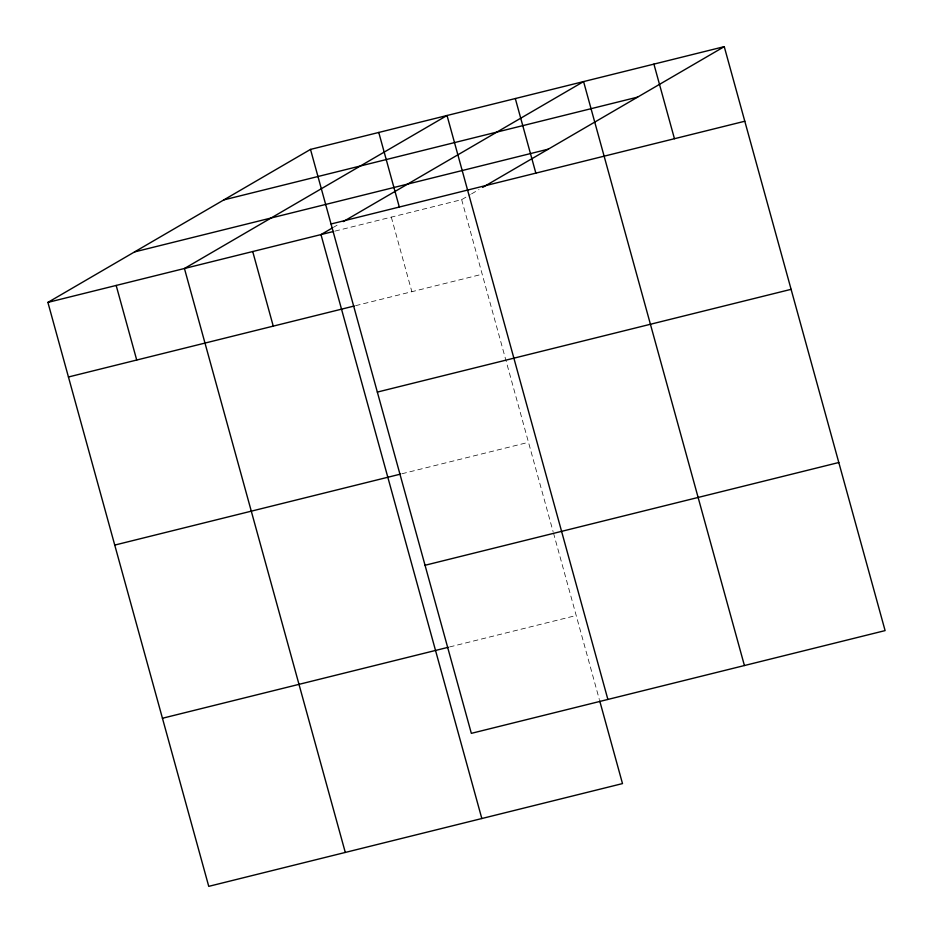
<?xml version="1.0" encoding="UTF-8"?>
<svg xmlns="http://www.w3.org/2000/svg" width="933" height="933" viewBox="0 0 933 933"><rect width="100%" height="100%" fill="white"/><g stroke="black" fill="none" stroke-linecap="round" stroke-linejoin="round"><path stroke-width="0.7" stroke-dasharray="4.67 3.5" d="M333.361 227.372L337.07 225.203M335.052 231.092L461.66 199.65L470.325 194.6M471.562 193.877L478.991 189.551M355.59 305.674L482.198 274.232M401.89 473.766L528.498 442.324M449.589 646.954L576.197 615.512M461.66 199.65L553.106 531.67M553.491 533.035L599.348 699.552M391.312 217.109L411.861 291.702"/><path stroke-width="1.4" d="M599.732 700.951L622.498 783.592L208.747 886.35L47.898 302.397L310.502 149.408L724.253 46.65L885.102 630.603L471.34 733.35L310.502 149.408M332.125 228.095L320.975 234.58L481.825 818.533M343.262 221.599L583.58 81.591L744.417 665.532M482.699 187.381L724.253 46.65M223.838 199.895L637.589 97.137M134.562 251.91L548.312 149.152M331.04 223.99L744.791 121.243M47.898 302.397L333.641 231.442M68.447 376.99L354.19 306.024M377.34 392.082L791.091 289.335M114.747 545.082L400.49 474.116M425.051 565.27L838.802 462.511M162.447 718.258L448.19 647.304M653.916 64.12L674.454 138.714M515.308 98.536L535.845 173.13M607.884 699.447L447.035 115.494L184.442 268.494L345.292 852.435M378.763 132.451L399.312 207.044M252.715 251.537L273.252 326.13M116.17 285.44L136.719 360.033"/></g></svg>
